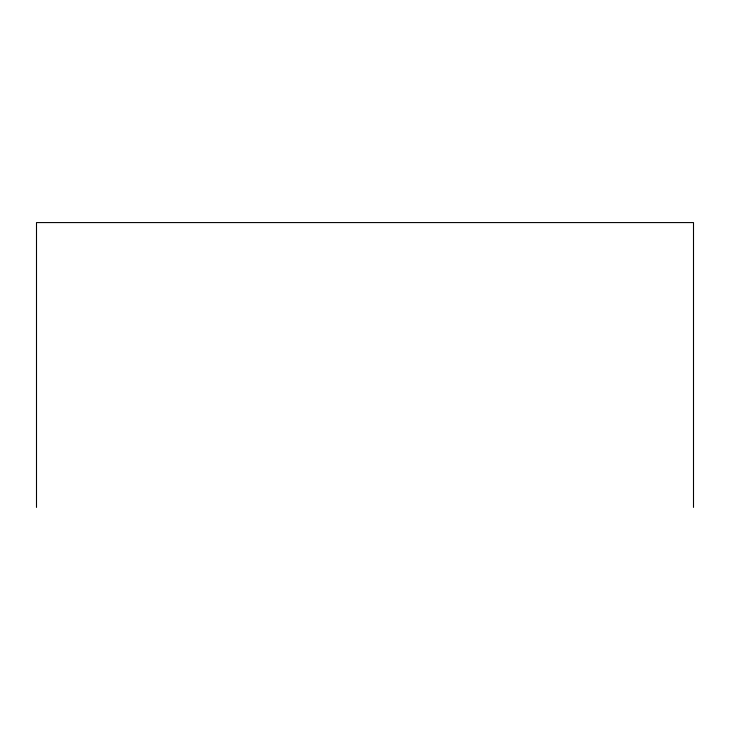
<?xml version="1.0" encoding="UTF-8"?>
<svg xmlns="http://www.w3.org/2000/svg" width="730" height="730" viewBox="0 0 730 730"><rect width="100%" height="100%" fill="white"/><g stroke="black" fill="none" stroke-linecap="round" stroke-linejoin="round"><path stroke-width="1.09" d="M693.5 507.423L693.5 222.577L36.5 222.577L36.5 507.423"/></g></svg>
